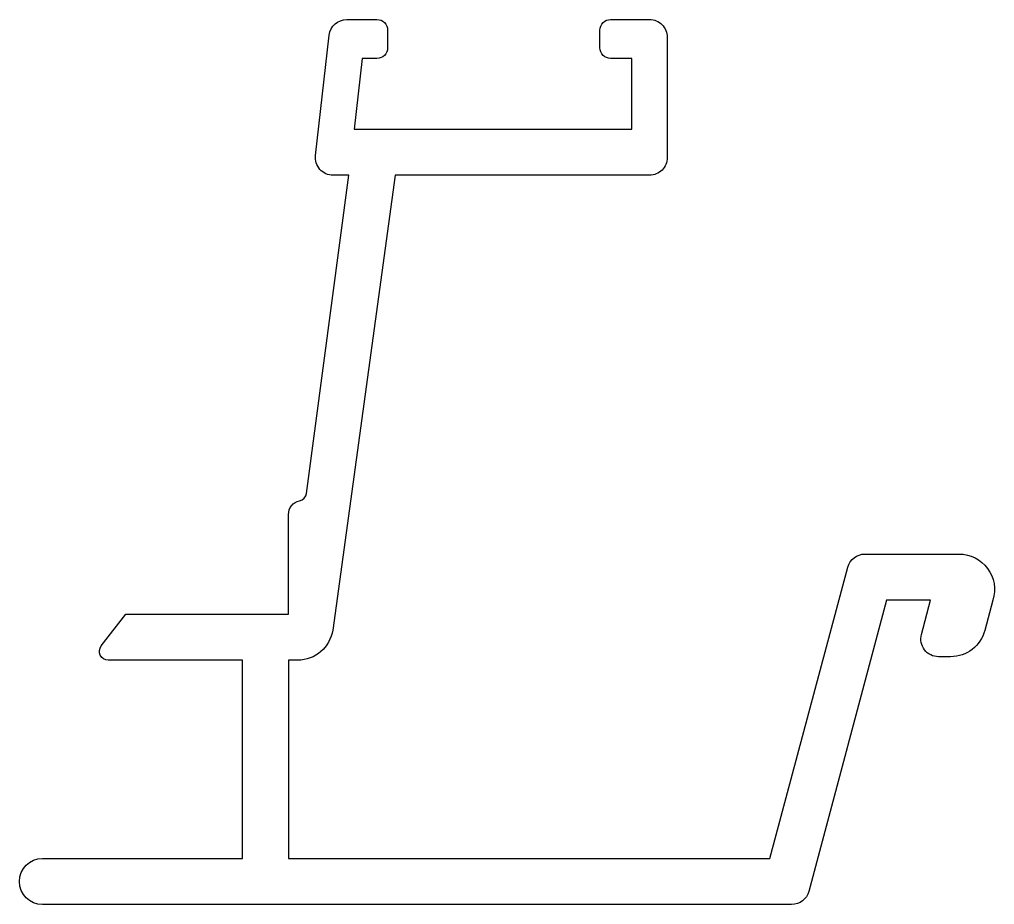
# Model space of a CAD drawing. Extents: x 165.8 to 193.3, y 214.6 to 239.6.
import ezdxf

# ---------------------------------------------------------------- set-up
doc = ezdxf.new("R2010")
doc.units = 0
doc.layers.add('ANA', color=220, linetype='CONTINUOUS')

msp = doc.modelspace()

# ---------------------------------------------------------------- linework, layer by layer
at = {"layer": 'ANA', "color": 7}
msp.add_lwpolyline([(193.256, 223.221), (193.027, 222.363, -0.339586), (192.061, 221.621), (191.72, 221.621, -0.492998), (191.237, 222.25), (191.497, 223.221), (190.254, 223.221), (188.054, 214.992, -0.339586), (187.571, 214.621), (166.406, 214.621, -1), (166.406, 215.921), (172.056, 215.921), (172.056, 221.521), (168.264, 221.521, -0.622255), (168.066, 221.924), (168.756, 222.821), (173.356, 222.821), (173.356, 225.636, -0.352725), (173.671, 226.027, 0.311631), (173.865, 226.234), (175.056, 235.221), (174.616, 235.221, -0.447757), (174.12, 235.778), (174.506, 239.178, -0.381448), (175.003, 239.621), (175.856, 239.621, -0.414214), (176.156, 239.321), (176.156, 238.821, -0.414214), (175.856, 238.521), (175.438, 238.521), (175.211, 236.521), (183.056, 236.521), (183.056, 238.521), (182.456, 238.521, -0.414214), (182.156, 238.821), (182.156, 239.321, -0.414214), (182.456, 239.621), (183.556, 239.621, -0.414214), (184.056, 239.121), (184.056, 235.721, -0.414214), (183.556, 235.221), (176.371, 235.221), (174.604, 222.374, -0.371491), (173.615, 221.521), (173.356, 221.521), (173.356, 215.921), (186.956, 215.921), (189.157, 224.15, -0.339586), (189.64, 224.521), (192.301, 224.521, -0.506548), (193.255, 223.221, 1.36277)], format="xyb", close=True, dxfattribs=at)

doc.saveas('drawing.dxf')
